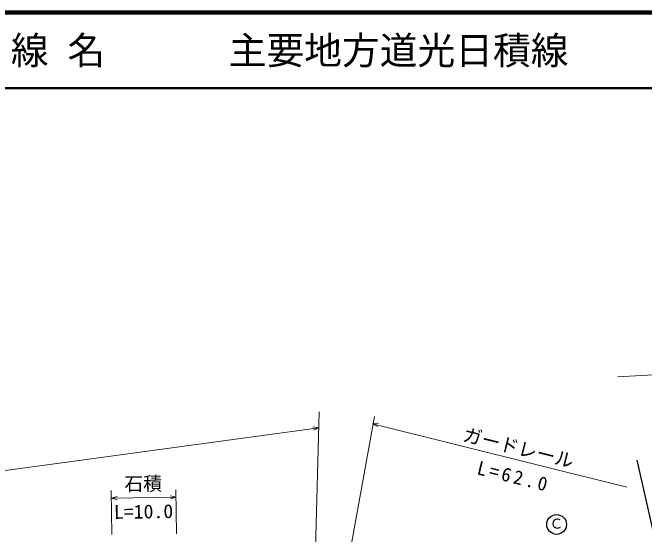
# Model space of a CAD drawing. Units: millimetres, scale not verified. Extents: x 40000 to 680000, y 20000 to 380000.
# Drawn here: x 188113 to 271790, y 310960 to 380000 of the extents above; entities that cross this region are included whole.
import ezdxf
from ezdxf.enums import TextEntityAlignment as Align

# ---------------------------------------------------------------- set-up
doc = ezdxf.new("R2010")
doc.units = ezdxf.units.MM
doc.header["$LTSCALE"] = 1000
for name, color, linetype, lineweight in [('M-BMK-OTRS', 5, 'Continuous', 25), ('M-STR-HTXT', 7, 'Continuous', 13), ('M-STR-STRC', 7, 'Continuous', 25), ('M-TTL', 2, 'Continuous', 140), ('M-TTL-LINE', 7, 'Continuous', 50)]:
    doc.layers.add(name, color=color, linetype=linetype, lineweight=lineweight)
doc.layers.add('M-TTL-TXT', color=7, linetype='Continuous')
doc.styles.add('ＭＳ ゴシック', font='')
doc.styles.get('ＭＳ ゴシック').set_extended_font_data('MS Gothic')

msp = doc.modelspace()

# ---------------------------------------------------------------- linework, layer by layer
at = {"layer": 'M-BMK-OTRS'}
msp.add_line((270805, 320768), (275602, 299726), dxfattribs=at)
at = {"layer": 'M-STR-HTXT'}
for p, q in [((268284, 331827), (310487, 334035)), ((228718, 327152), (227912, 297489)), ((230643, 296699), (236043, 326577)), ((235800, 325607), (236578, 325665)), ((236492, 325245), (235800, 325607)), ((235800, 325607), (269489, 317184)), ((91650, 306336), (228662, 325067)), ((227889, 325179), (228662, 325067)), ((228662, 325067), (227947, 324753)), ((201266, 310926), (201185, 316747)), ((209750, 316867), (209831, 311046)), ((201199, 315747), (201946, 315971)), ((201199, 315747), (209764, 315867)), ((201952, 315542), (201199, 315747)), ((209011, 316072), (209764, 315867)), ((209764, 315867), (209017, 315643))]:
    msp.add_line(p, q, dxfattribs=at)
at = {"layer": 'M-STR-STRC'}
msp.add_circle((260167, 312266), 1304, dxfattribs=at)
at = {"layer": 'M-TTL'}
msp.add_line((680000, 380000), (40000, 380000), dxfattribs=at)
at = {"layer": 'M-TTL-LINE'}
msp.add_line((40000, 370000), (680000, 370000), dxfattribs=at)

# ---------------------------------------------------------------- texts
at = {"layer": 'M-STR-HTXT', "style": 'ＭＳ ゴシック'}
for s, rotation, p in [('ガードレール', 345.9, (247487, 322825)), ('石積', 0.8, (202931, 316160))]:
    msp.add_text(s, height=1833, rotation=rotation, dxfattribs=at).set_placement(p, align=Align.BOTTOM_LEFT)
at = {"layer": 'M-STR-HTXT', "style": 'ＭＳ ゴシック', "width": 1.05}
msp.add_text('L=10.0', height=1833, rotation=0.8, dxfattribs=at).set_placement((201545, 312456), align=Align.BOTTOM_LEFT)
at = {"layer": 'M-STR-HTXT', "insert": (249485, 318911), "char_height": 1833, "attachment_point": 7, "rotation": 346, "style": 'ＭＳ ゴシック'}
msp.add_mtext('\\T1.32;L=62.0', dxfattribs=at)
at = {"layer": 'M-STR-STRC', "style": 'ＭＳ ゴシック'}
msp.add_text('Ｃ', height=1320, dxfattribs=at).set_placement((259239, 311324), align=Align.BOTTOM_LEFT)
at = {"layer": 'M-TTL-TXT', "style": 'ＭＳ ゴシック'}
for s, p in [('路 線 名', (180380, 375000)), ('主要地方道光日積線', (216734, 375000))]:
    msp.add_text(s, height=3666, dxfattribs=at).set_placement(p, align=Align.MIDDLE_LEFT)

doc.saveas('drawing.dxf')
